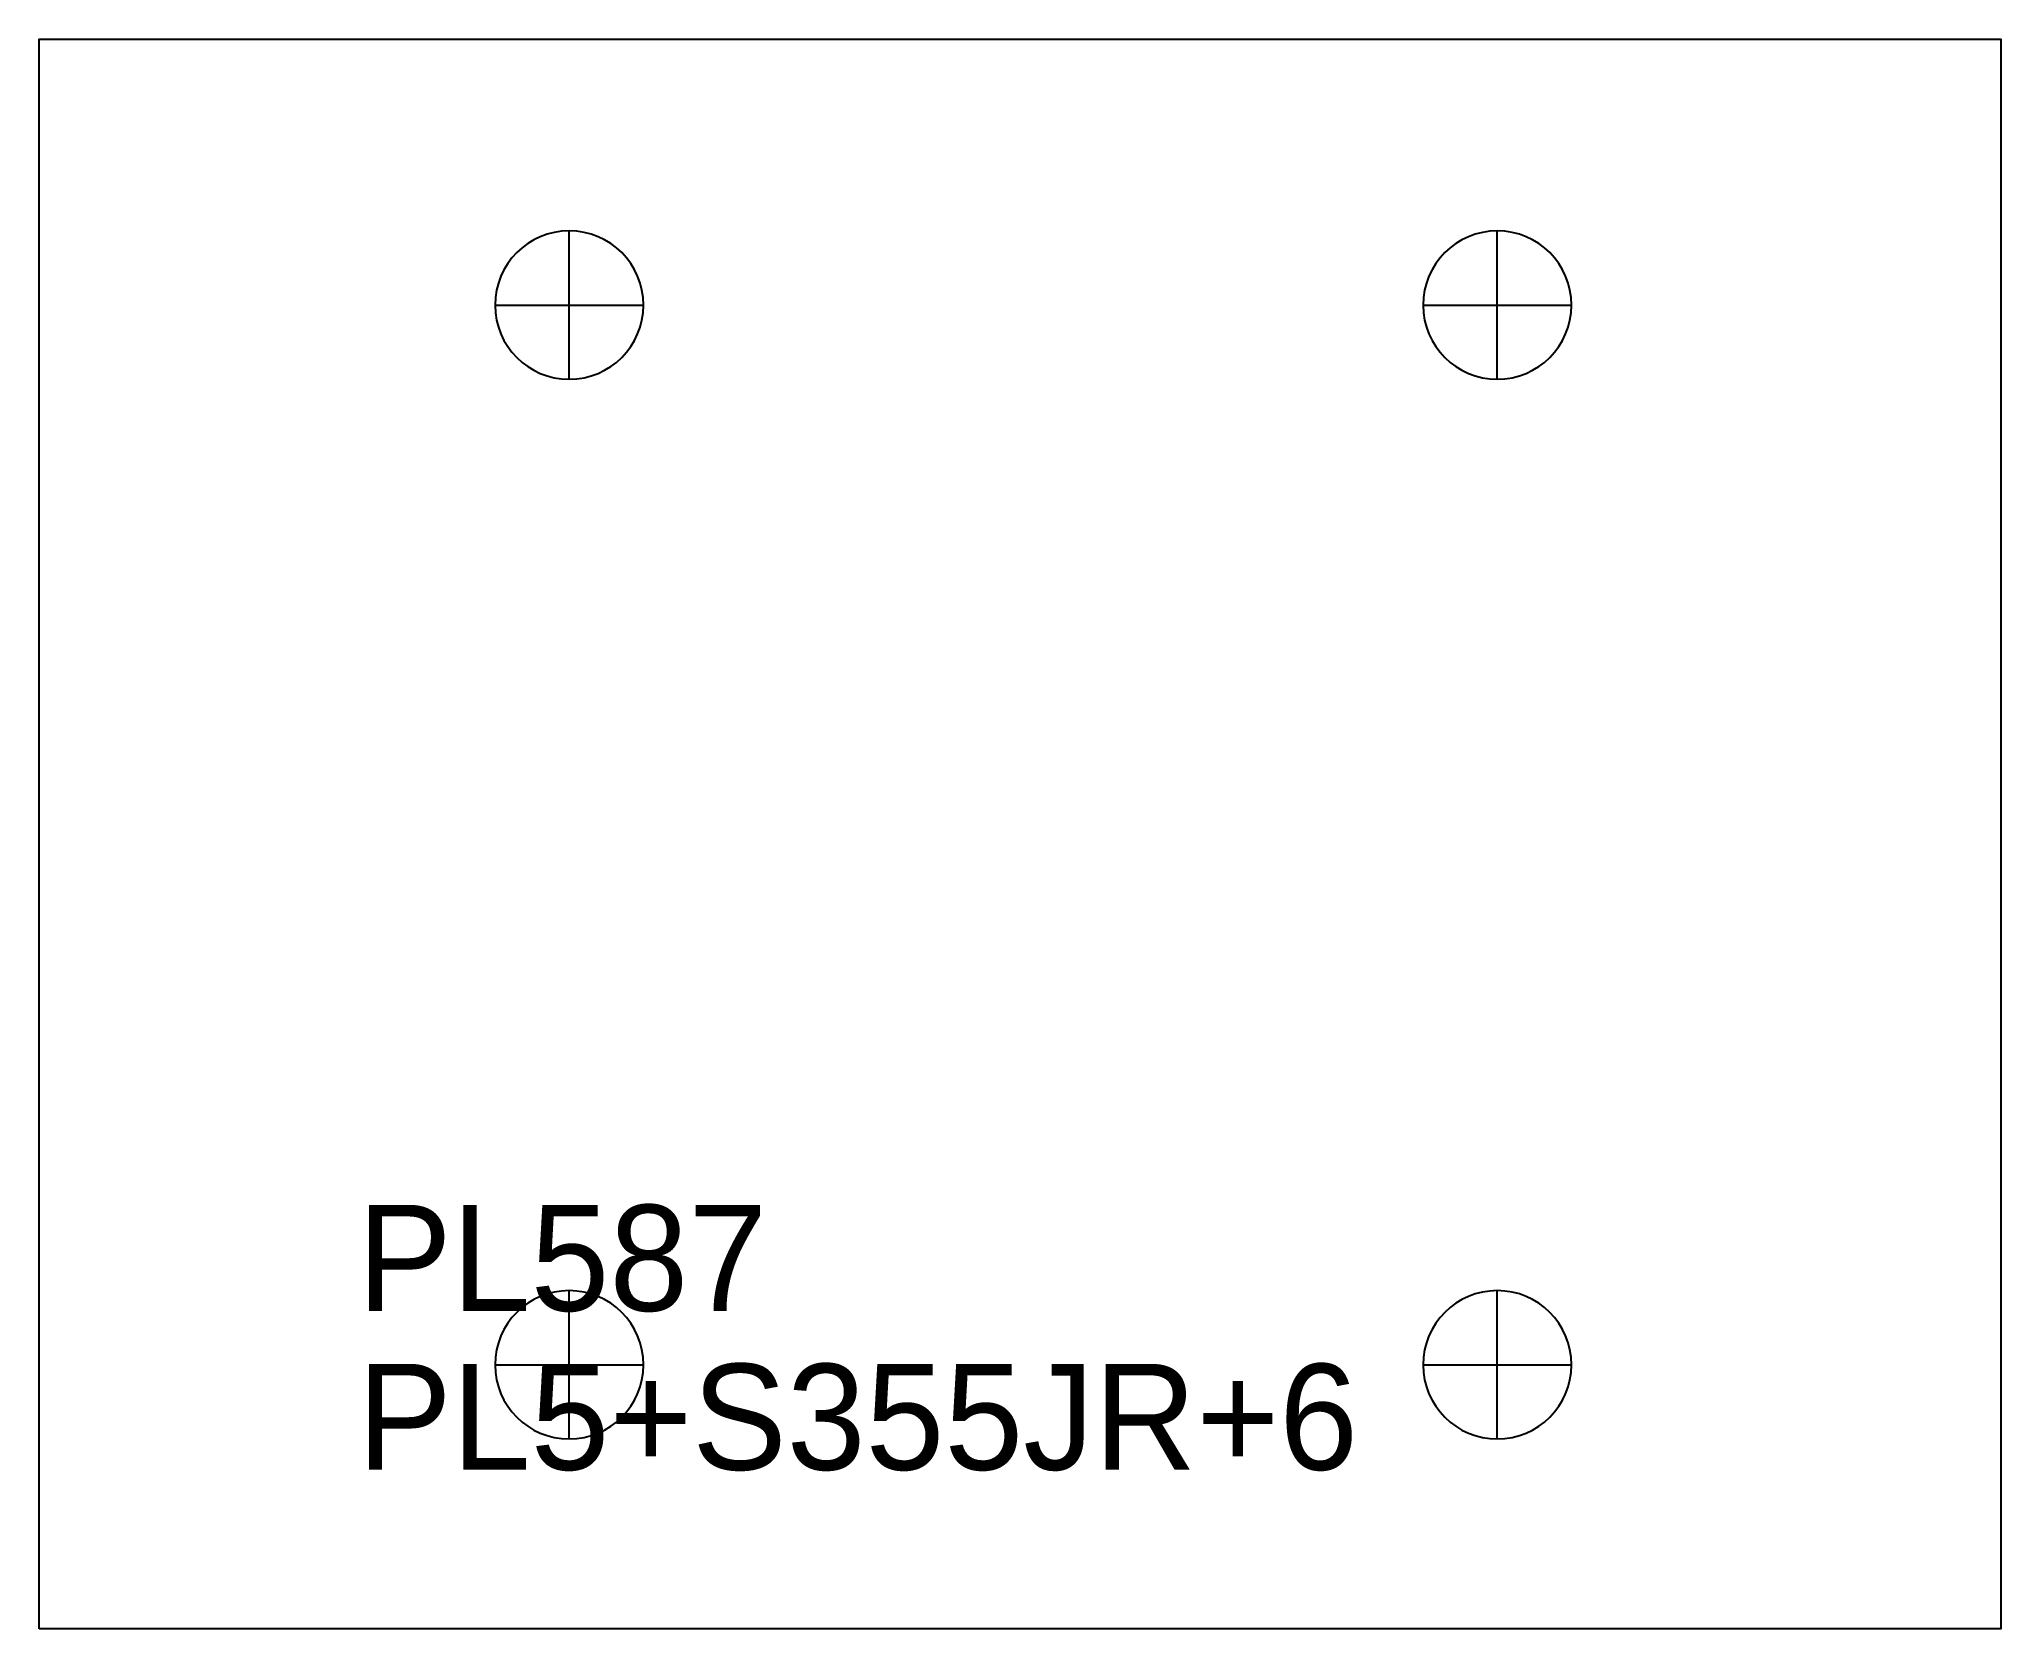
# Model space of a CAD drawing. Extents: x 0 to 185, y 0 to 150.
import ezdxf

# ---------------------------------------------------------------- set-up
doc = ezdxf.new("R2010")
doc.units = 0
for name, color, linetype in [('14', 7, 'CONTINUOUS'), ('CUT', 7, 'CONTINUOUS'), ('SCRIBE', 3, 'CONTINUOUS'), ('TEXT', 7, 'CONTINUOUS')]:
    doc.layers.add(name, color=color, linetype=linetype)

msp = doc.modelspace()

# ---------------------------------------------------------------- linework, layer by layer
at = {"layer": '14', "color": 7, "linetype": 'CONTINUOUS'}
for p, q in [((50, 117.91), (50, 131.91)), ((137.56, 117.91), (137.56, 131.91)), ((43, 124.91), (57, 124.91)), ((130.56, 124.91), (144.56, 124.91)), ((50, 17.91), (50, 31.91)), ((137.56, 17.91), (137.56, 31.91)), ((43, 24.91), (57, 24.91)), ((130.56, 24.91), (144.56, 24.91))]:
    msp.add_line(p, q, dxfattribs=at)
for points in [[(50, 131.91, 1), (50, 117.91, 1)], [(137.56, 131.91, 1), (137.56, 117.91, 1)], [(50, 31.91, 1), (50, 17.91, 1)], [(137.56, 31.91, 1), (137.56, 17.91, 1)]]:
    msp.add_lwpolyline(points, format="xyb", close=True, dxfattribs=at)
at = {"layer": 'CUT', "color": 7, "linetype": 'CONTINUOUS'}
msp.add_lwpolyline([(0, 0), (0, 150), (185.06, 150), (185.06, 0)], close=True, dxfattribs=at)

# ---------------------------------------------------------------- texts
at = {"layer": 'SCRIBE', "color": 3}
msp.add_text('PL587', height=10, dxfattribs=at).set_placement((30, 30))
at = {"layer": 'TEXT', "color": 7}
msp.add_text('PL5+S355JR+6', height=10, dxfattribs=at).set_placement((30, 15))

doc.saveas('drawing.dxf')
